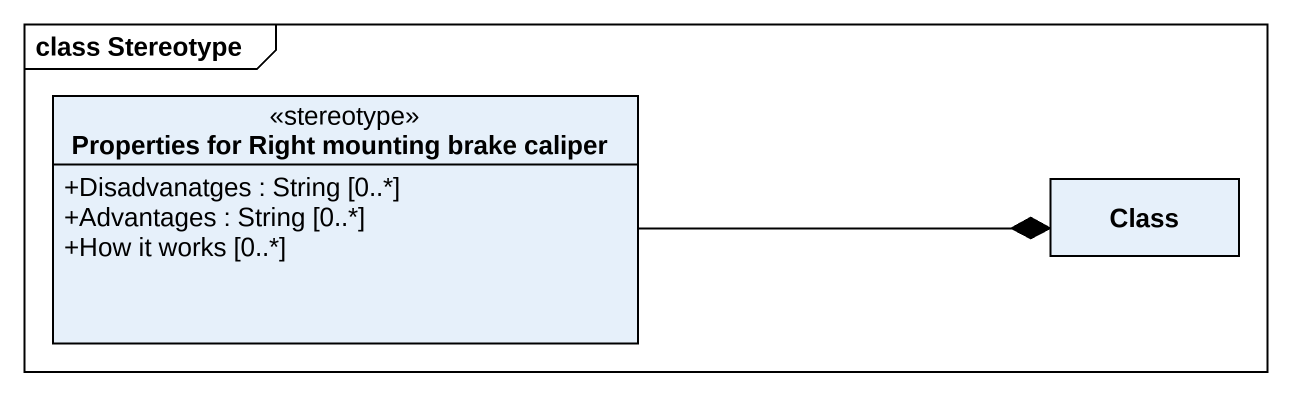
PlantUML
@startuml
mainframe class Stereotype
hide circle
hide empty members
skinparam classAttributeIconSize 0
class "Properties for Right mounting brake caliper" as Properties_for_Right <<stereotype>> {
  +Disadvanatges : String [0..*]
  +Advantages : String [0..*]
  +How it works [0..*]
}
class "Class" as Class_
Properties_for_Right -right-* Class_
@enduml
